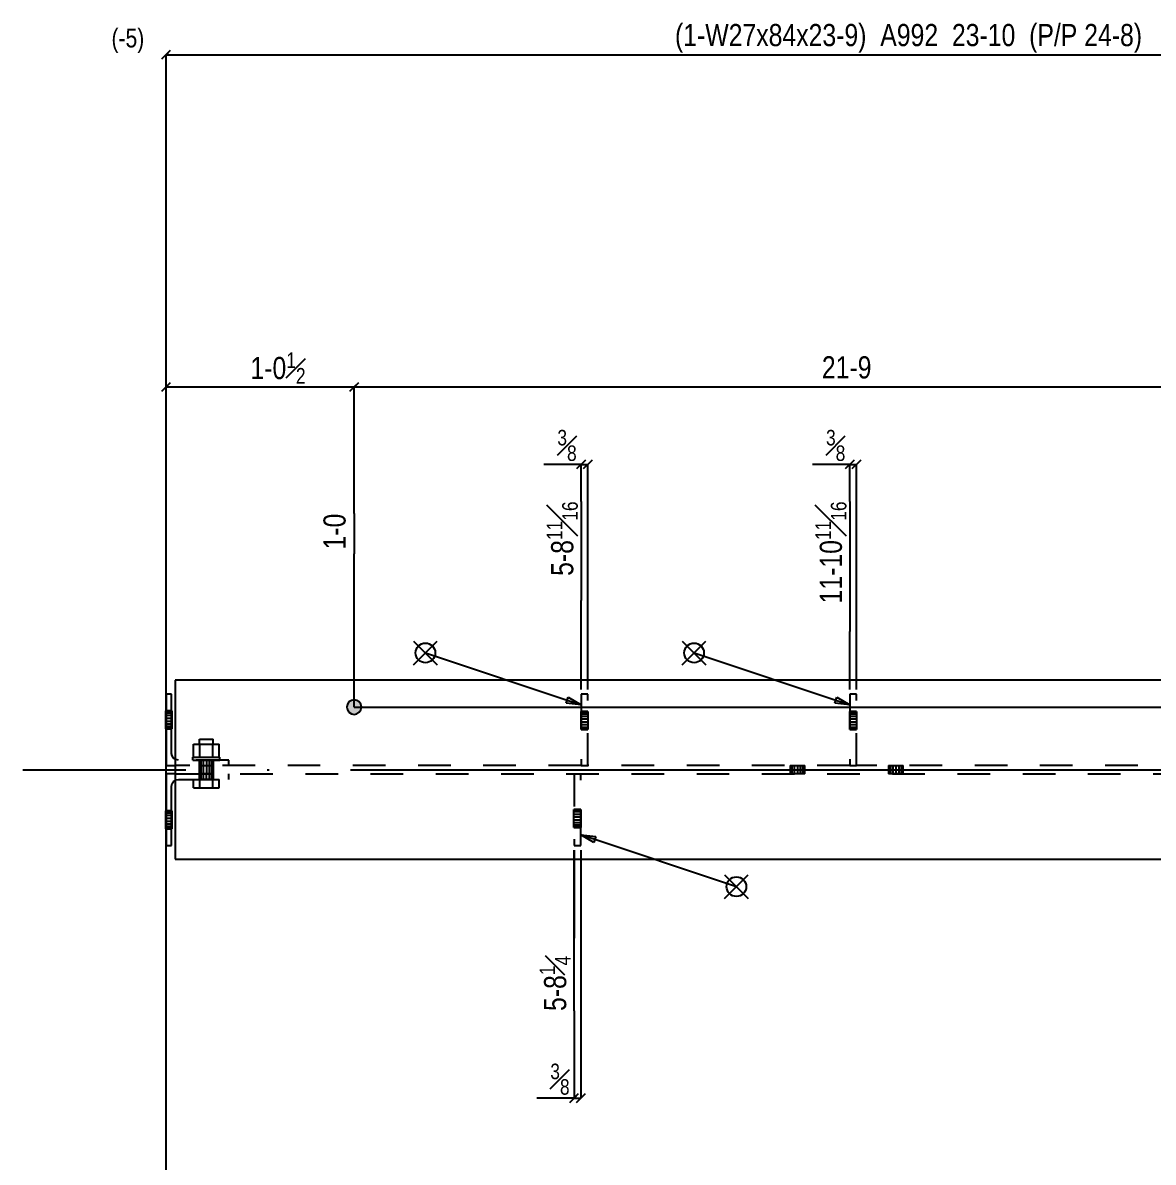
# Model space of a CAD drawing. Extents: x -23 to 149, y -71 to 107.
# Drawn here: x -3 to 60.1, y 27.8 to 91.4 of the extents above; entities that cross this region are included whole.
import ezdxf
from ezdxf.enums import TextEntityAlignment as Align

# ---------------------------------------------------------------- set-up
doc = ezdxf.new("R2010")
doc.units = 0
doc.header["$LTSCALE"] = 91.023009
doc.header["$MEASUREMENT"] = 0
doc.linetypes.add('SDS2_5', pattern=[0.04, 0.02, -0.02])
doc.linetypes.add('SDS2_6', pattern=[0.2, 0.1, -0.05, 0, -0.05])
doc.layers.get('0').update_dxf_attribs({"linetype": 'CONTINUOUS'})
for name, color, linetype in [('OUTLINE', 7, 'CONTINUOUS'), ('SYSTEM_ANNOTATION', 7, 'CONTINUOUS'), ('USER_ADJUSTED', 7, 'CONTINUOUS'), ('USER_ANNOTATION', 7, 'CONTINUOUS')]:
    doc.layers.add(name, color=color, linetype=linetype)
doc.styles.add('ARIAL', font='arial.ttf', dxfattribs={"width": 0.8, "height": 0.2})

msp = doc.modelspace()

# ---------------------------------------------------------------- hatches: boundary and pattern name
msp.add_hatch(color=3).paths.add_polyline_path([(15.5, 53.645), (15.345, 53.614), (15.213, 53.526), (15.125, 53.394), (15.094, 53.239), (15.125, 53.083), (15.213, 52.951), (15.345, 52.863), (15.5, 52.832), (15.655, 52.863), (15.787, 52.951), (15.875, 53.083), (15.906, 53.239), (15.875, 53.394), (15.787, 53.526), (15.655, 53.614), (15.5, 53.645)], flags=16)

# ---------------------------------------------------------------- linework, layer by layer
at = {"layer": 'OUTLINE', "color": 2, "linetype": 'CONTINUOUS'}
for p, q in [((90.5, 54.739), (5.5, 54.739)), ((5.5, 54.739), (5.5, 44.739)), ((5.312, 53.969), (5, 53.969)), ((5, 53.969), (5, 49.969)), ((5.312, 50.656), (5.312, 53.969)), ((5, 53.031), (4.995, 53.031)), ((5.317, 53.031), (5.312, 53.031)), ((28.175, 52.989), (28.17, 52.989)), ((28.555, 52.989), (28.55, 52.989)), ((43.175, 52.989), (43.17, 52.989)), ((43.555, 52.989), (43.55, 52.989)), ((4.995, 52.031), (5, 52.031)), ((5.312, 52.031), (5.317, 52.031)), ((28.17, 51.989), (28.175, 51.989)), ((28.55, 51.989), (28.555, 51.989)), ((43.17, 51.989), (43.175, 51.989)), ((43.55, 51.989), (43.555, 51.989)), ((5.341, 50.513), (5.312, 50.656)), ((5.422, 50.391), (5.341, 50.513)), ((5.5, 50.339), (5.422, 50.391)), ((6.844, 50.286), (6.844, 50.281)), ((7.656, 50.281), (7.656, 50.286)), ((5, 49.969), (5.5, 49.969)), ((6.844, 49.974), (6.844, 49.969)), ((6.844, 49.969), (6.844, 49.964)), ((7.656, 49.969), (7.656, 49.974)), ((7.656, 49.964), (7.656, 49.969)), ((39.844, 49.974), (39.844, 49.969)), ((40.656, 49.969), (40.656, 49.974)), ((45.344, 49.974), (45.344, 49.969)), ((46.156, 49.969), (46.156, 49.974)), ((5, 49.509), (5, 45.509)), ((5.5, 49.509), (5, 49.509)), ((5.341, 48.965), (5.422, 49.086)), ((5.422, 49.086), (5.5, 49.138)), ((6.844, 49.514), (6.844, 49.509)), ((6.844, 49.509), (6.844, 49.504)), ((6.844, 49.196), (6.844, 49.191)), ((7.656, 49.509), (7.656, 49.514)), ((7.656, 49.504), (7.656, 49.509)), ((7.656, 49.191), (7.656, 49.196)), ((39.844, 49.509), (39.844, 49.504)), ((40.656, 49.504), (40.656, 49.509)), ((45.344, 49.509), (45.344, 49.504)), ((46.156, 49.504), (46.156, 49.509)), ((5.312, 48.821), (5.341, 48.965)), ((5.312, 45.509), (5.312, 48.821)), ((5, 47.446), (4.995, 47.446)), ((5.317, 47.446), (5.312, 47.446)), ((27.78, 47.519), (27.775, 47.519)), ((28.16, 47.519), (28.155, 47.519)), ((4.995, 46.446), (5, 46.446)), ((5.312, 46.446), (5.317, 46.446)), ((27.775, 46.519), (27.78, 46.519)), ((28.155, 46.519), (28.16, 46.519)), ((5, 45.509), (5.312, 45.509)), ((5.5, 44.739), (90.5, 44.739))]:
    msp.add_line(p, q, dxfattribs=at)
at = {"layer": 'OUTLINE', "color": 1, "linetype": 'SDS2_5'}
for p, q in [((28.55, 53.969), (28.175, 53.969)), ((28.175, 53.969), (28.175, 49.969)), ((28.55, 49.969), (28.55, 53.969)), ((43.55, 53.969), (43.175, 53.969)), ((43.175, 53.969), (43.175, 49.969)), ((43.55, 49.969), (43.55, 53.969)), ((4.995, 53), (4.995, 53.031)), ((4.995, 52.912), (4.995, 53)), ((4.995, 53), (5, 53)), ((4.995, 52.78), (4.995, 52.912)), ((4.995, 52.912), (5, 52.912)), ((5.312, 53.031), (5, 53.031)), ((5, 53), (5.312, 53)), ((5, 52.912), (5.312, 52.912)), ((5.312, 53), (5.317, 53)), ((5.312, 52.912), (5.317, 52.912)), ((5.317, 53.031), (5.317, 53)), ((5.317, 53), (5.317, 52.912)), ((5.317, 52.912), (5.317, 52.78)), ((28.17, 52.958), (28.17, 52.989)), ((28.17, 52.958), (28.175, 52.958)), ((28.17, 52.87), (28.17, 52.958)), ((28.17, 52.87), (28.175, 52.87)), ((28.17, 52.738), (28.17, 52.87)), ((28.55, 52.989), (28.175, 52.989)), ((28.175, 52.958), (28.55, 52.958)), ((28.175, 52.87), (28.55, 52.87)), ((28.55, 52.958), (28.555, 52.958)), ((28.55, 52.87), (28.555, 52.87)), ((28.555, 52.989), (28.555, 52.958)), ((28.555, 52.958), (28.555, 52.87)), ((28.555, 52.87), (28.555, 52.738)), ((43.17, 52.958), (43.17, 52.989)), ((43.17, 52.958), (43.175, 52.958)), ((43.17, 52.87), (43.17, 52.958)), ((43.17, 52.87), (43.175, 52.87)), ((43.17, 52.738), (43.17, 52.87)), ((43.55, 52.989), (43.175, 52.989)), ((43.175, 52.958), (43.55, 52.958)), ((43.175, 52.87), (43.55, 52.87)), ((43.55, 52.958), (43.555, 52.958)), ((43.55, 52.87), (43.555, 52.87)), ((43.555, 52.989), (43.555, 52.958)), ((43.555, 52.958), (43.555, 52.87)), ((43.555, 52.87), (43.555, 52.738)), ((4.995, 52.625), (4.995, 52.78)), ((4.995, 52.78), (5, 52.78)), ((4.995, 52.437), (4.995, 52.625)), ((4.995, 52.625), (5, 52.625)), ((4.995, 52.282), (4.995, 52.437)), ((5, 52.437), (4.995, 52.437)), ((4.995, 52.15), (4.995, 52.282)), ((5, 52.282), (4.995, 52.282)), ((5, 52.78), (5.312, 52.78)), ((5, 52.625), (5.312, 52.625)), ((5.312, 52.437), (5, 52.437)), ((5.312, 52.282), (5, 52.282)), ((5.312, 52.78), (5.317, 52.78)), ((5.312, 52.625), (5.317, 52.625)), ((5.317, 52.437), (5.312, 52.437)), ((5.317, 52.282), (5.312, 52.282)), ((5.317, 52.78), (5.317, 52.625)), ((5.317, 52.625), (5.317, 52.437)), ((5.317, 52.437), (5.317, 52.282)), ((5.317, 52.282), (5.317, 52.15)), ((28.17, 52.738), (28.175, 52.738)), ((28.17, 52.582), (28.17, 52.738)), ((28.17, 52.582), (28.175, 52.582)), ((28.17, 52.395), (28.17, 52.582)), ((28.17, 52.239), (28.17, 52.395)), ((28.175, 52.395), (28.17, 52.395)), ((28.175, 52.239), (28.17, 52.239)), ((28.17, 52.108), (28.17, 52.239)), ((28.175, 52.738), (28.55, 52.738)), ((28.175, 52.582), (28.55, 52.582)), ((28.55, 52.395), (28.175, 52.395)), ((28.55, 52.239), (28.175, 52.239)), ((28.55, 52.738), (28.555, 52.738)), ((28.55, 52.582), (28.555, 52.582)), ((28.555, 52.395), (28.55, 52.395)), ((28.555, 52.239), (28.55, 52.239)), ((28.555, 52.738), (28.555, 52.582)), ((28.555, 52.582), (28.555, 52.395)), ((28.555, 52.395), (28.555, 52.239)), ((28.555, 52.239), (28.555, 52.108)), ((43.17, 52.738), (43.175, 52.738)), ((43.17, 52.582), (43.17, 52.738)), ((43.17, 52.582), (43.175, 52.582)), ((43.17, 52.395), (43.17, 52.582)), ((43.17, 52.239), (43.17, 52.395)), ((43.175, 52.395), (43.17, 52.395)), ((43.175, 52.239), (43.17, 52.239)), ((43.17, 52.108), (43.17, 52.239)), ((43.175, 52.738), (43.55, 52.738)), ((43.175, 52.582), (43.55, 52.582)), ((43.55, 52.395), (43.175, 52.395)), ((43.55, 52.239), (43.175, 52.239)), ((43.55, 52.738), (43.555, 52.738)), ((43.55, 52.582), (43.555, 52.582)), ((43.555, 52.395), (43.55, 52.395)), ((43.555, 52.239), (43.55, 52.239)), ((43.555, 52.738), (43.555, 52.582)), ((43.555, 52.582), (43.555, 52.395)), ((43.555, 52.395), (43.555, 52.239)), ((43.555, 52.239), (43.555, 52.108)), ((4.995, 52.062), (4.995, 52.15)), ((5, 52.15), (4.995, 52.15)), ((4.995, 52.031), (4.995, 52.062)), ((5, 52.062), (4.995, 52.062)), ((5.312, 52.15), (5, 52.15)), ((5.312, 52.062), (5, 52.062)), ((5, 52.031), (5.312, 52.031)), ((5.317, 52.15), (5.312, 52.15)), ((5.317, 52.062), (5.312, 52.062)), ((5.317, 52.15), (5.317, 52.062)), ((5.317, 52.062), (5.317, 52.031)), ((28.175, 52.108), (28.17, 52.108)), ((28.17, 52.019), (28.17, 52.108)), ((28.175, 52.019), (28.17, 52.019)), ((28.17, 51.989), (28.17, 52.019)), ((28.55, 52.108), (28.175, 52.108)), ((28.55, 52.019), (28.175, 52.019)), ((28.175, 51.989), (28.55, 51.989)), ((28.555, 52.108), (28.55, 52.108)), ((28.555, 52.019), (28.55, 52.019)), ((28.555, 52.108), (28.555, 52.019)), ((28.555, 52.019), (28.555, 51.989)), ((43.175, 52.108), (43.17, 52.108)), ((43.17, 52.019), (43.17, 52.108)), ((43.175, 52.019), (43.17, 52.019)), ((43.17, 51.989), (43.17, 52.019)), ((43.55, 52.108), (43.175, 52.108)), ((43.55, 52.019), (43.175, 52.019)), ((43.175, 51.989), (43.55, 51.989)), ((43.555, 52.108), (43.55, 52.108)), ((43.555, 52.019), (43.55, 52.019)), ((43.555, 52.108), (43.555, 52.019)), ((43.555, 52.019), (43.555, 51.989)), ((6.531, 50.438), (6.531, 51.173)), ((6.531, 51.173), (6.891, 51.173)), ((6.875, 51.173), (6.875, 51.446)), ((6.875, 51.446), (6.922, 51.446)), ((6.875, 51.173), (6.922, 51.173)), ((6.875, 51.173), (6.922, 51.173)), ((6.891, 50.438), (6.891, 51.173)), ((6.891, 50.438), (6.891, 51.173)), ((6.891, 50.438), (6.891, 51.173)), ((6.891, 51.173), (7.609, 51.173)), ((6.922, 51.446), (7.062, 51.446)), ((6.922, 51.173), (7.062, 51.173)), ((6.922, 51.173), (7.062, 51.173)), ((7.062, 51.446), (7.25, 51.446)), ((7.062, 51.173), (7.25, 51.173)), ((7.062, 51.173), (7.25, 51.173)), ((7.25, 51.446), (7.438, 51.446)), ((7.25, 51.173), (7.438, 51.173)), ((7.25, 51.173), (7.438, 51.173)), ((7.438, 51.446), (7.578, 51.446)), ((7.438, 51.173), (7.578, 51.173)), ((7.438, 51.173), (7.578, 51.173)), ((7.578, 51.446), (7.625, 51.446)), ((7.578, 51.173), (7.625, 51.173)), ((7.578, 51.173), (7.625, 51.173)), ((7.609, 50.438), (7.609, 51.173)), ((7.609, 50.438), (7.609, 51.173)), ((7.609, 50.438), (7.609, 51.173)), ((7.609, 51.173), (7.969, 51.173)), ((7.625, 51.173), (7.625, 51.446)), ((7.969, 50.438), (7.969, 51.173)), ((5.544, 50.31), (5.5, 50.339)), ((5.688, 50.281), (5.544, 50.31)), ((8.5, 50.281), (5.688, 50.281)), ((6.5, 50.282), (6.5, 50.438)), ((6.5, 50.438), (6.555, 50.438)), ((6.5, 50.282), (6.555, 50.282)), ((6.531, 50.438), (6.891, 50.438)), ((6.531, 50.438), (6.891, 50.438)), ((6.555, 50.438), (6.719, 50.438)), ((6.555, 50.282), (6.719, 50.282)), ((6.719, 50.438), (6.961, 50.438)), ((6.719, 50.282), (6.961, 50.282)), ((6.844, 50.286), (6.875, 50.286)), ((6.844, 50.281), (6.844, 49.969)), ((6.875, 50.281), (6.875, 50.286)), ((6.875, 50.286), (6.963, 50.286)), ((6.875, 49.196), (6.875, 50.282)), ((6.875, 49.196), (6.875, 50.282)), ((6.875, 50.282), (6.922, 50.282)), ((6.875, 50.282), (6.922, 50.282)), ((6.875, 49.969), (6.875, 50.281)), ((6.891, 50.438), (7.609, 50.438)), ((6.891, 50.438), (7.609, 50.438)), ((6.922, 50.282), (7.062, 50.282)), ((6.922, 50.282), (7.062, 50.282)), ((6.961, 50.438), (7.25, 50.438)), ((6.961, 50.282), (7.25, 50.282)), ((6.963, 50.281), (6.963, 50.286)), ((6.963, 50.286), (7.095, 50.286)), ((6.963, 49.969), (6.963, 50.281)), ((7.062, 50.282), (7.25, 50.282)), ((7.062, 50.282), (7.25, 50.282)), ((7.095, 50.281), (7.095, 50.286)), ((7.095, 50.286), (7.25, 50.286)), ((7.095, 49.969), (7.095, 50.281)), ((7.25, 50.438), (7.539, 50.438)), ((7.25, 50.286), (7.25, 50.281)), ((7.25, 50.286), (7.405, 50.286)), ((7.25, 50.282), (7.438, 50.282)), ((7.25, 50.282), (7.438, 50.282)), ((7.25, 50.282), (7.539, 50.282)), ((7.25, 50.281), (7.25, 49.969)), ((7.405, 50.286), (7.537, 50.286)), ((7.405, 50.286), (7.405, 50.281)), ((7.405, 50.281), (7.405, 49.969)), ((7.438, 50.282), (7.578, 50.282)), ((7.438, 50.282), (7.578, 50.282)), ((7.537, 50.286), (7.625, 50.286)), ((7.537, 50.286), (7.537, 50.281)), ((7.537, 50.281), (7.537, 49.969)), ((7.539, 50.438), (7.781, 50.438)), ((7.539, 50.282), (7.781, 50.282)), ((7.578, 50.282), (7.625, 50.282)), ((7.578, 50.282), (7.625, 50.282)), ((7.609, 50.438), (7.969, 50.438)), ((7.609, 50.438), (7.969, 50.438)), ((7.625, 50.286), (7.656, 50.286)), ((7.625, 50.286), (7.625, 50.281)), ((7.625, 49.196), (7.625, 50.282)), ((7.625, 49.196), (7.625, 50.282)), ((7.625, 50.281), (7.625, 49.969)), ((7.656, 49.969), (7.656, 50.281)), ((7.781, 50.438), (7.945, 50.438)), ((7.781, 50.282), (7.945, 50.282)), ((7.945, 50.438), (8, 50.438)), ((7.945, 50.282), (8, 50.282)), ((8, 50.282), (8, 50.438)), ((8.5, 49.969), (8.5, 50.281)), ((28.175, 49.969), (5.5, 49.969)), ((6.844, 49.974), (6.875, 49.974)), ((6.844, 49.969), (6.844, 49.509)), ((6.875, 49.964), (6.844, 49.964)), ((6.875, 49.969), (6.875, 49.974)), ((6.875, 49.974), (6.963, 49.974)), ((6.875, 49.509), (6.875, 49.969)), ((6.875, 49.964), (6.875, 49.969)), ((6.963, 49.964), (6.875, 49.964)), ((6.963, 49.969), (6.963, 49.974)), ((6.963, 49.974), (7.095, 49.974)), ((6.963, 49.509), (6.963, 49.969)), ((6.963, 49.964), (6.963, 49.969)), ((7.095, 49.964), (6.963, 49.964)), ((7.095, 49.969), (7.095, 49.974)), ((7.095, 49.974), (7.25, 49.974)), ((7.095, 49.509), (7.095, 49.969)), ((7.095, 49.964), (7.095, 49.969)), ((7.25, 49.964), (7.095, 49.964)), ((7.25, 49.974), (7.25, 49.969)), ((7.25, 49.974), (7.405, 49.974)), ((7.25, 49.969), (7.25, 49.509)), ((7.25, 49.969), (7.25, 49.964)), ((7.405, 49.964), (7.25, 49.964)), ((7.405, 49.974), (7.537, 49.974)), ((7.405, 49.974), (7.405, 49.969)), ((7.405, 49.969), (7.405, 49.509)), ((7.405, 49.969), (7.405, 49.964)), ((7.537, 49.964), (7.405, 49.964)), ((7.537, 49.974), (7.625, 49.974)), ((7.537, 49.974), (7.537, 49.969)), ((7.537, 49.969), (7.537, 49.509)), ((7.537, 49.969), (7.537, 49.964)), ((7.625, 49.964), (7.537, 49.964)), ((7.625, 49.974), (7.656, 49.974)), ((7.625, 49.974), (7.625, 49.969)), ((7.625, 49.969), (7.625, 49.509)), ((7.625, 49.969), (7.625, 49.964)), ((7.656, 49.964), (7.625, 49.964)), ((7.656, 49.509), (7.656, 49.969)), ((28.175, 49.969), (28.55, 49.969)), ((43.175, 49.969), (28.55, 49.969)), ((39.844, 49.974), (39.875, 49.974)), ((39.844, 49.969), (39.844, 49.509)), ((39.875, 49.969), (39.875, 49.974)), ((39.875, 49.974), (39.963, 49.974)), ((39.875, 49.509), (39.875, 49.969)), ((39.963, 49.969), (39.963, 49.974)), ((39.963, 49.974), (40.095, 49.974)), ((39.963, 49.509), (39.963, 49.969)), ((40.095, 49.969), (40.095, 49.974)), ((40.095, 49.974), (40.25, 49.974)), ((40.095, 49.509), (40.095, 49.969)), ((40.25, 49.974), (40.25, 49.969)), ((40.25, 49.974), (40.405, 49.974)), ((40.25, 49.969), (40.25, 49.509)), ((40.405, 49.974), (40.537, 49.974)), ((40.405, 49.974), (40.405, 49.969)), ((40.405, 49.969), (40.405, 49.509)), ((40.537, 49.974), (40.625, 49.974)), ((40.537, 49.974), (40.537, 49.969)), ((40.537, 49.969), (40.537, 49.509)), ((40.625, 49.974), (40.656, 49.974)), ((40.625, 49.974), (40.625, 49.969)), ((40.625, 49.969), (40.625, 49.509)), ((40.656, 49.509), (40.656, 49.969)), ((43.175, 49.969), (43.55, 49.969)), ((70.175, 49.969), (43.55, 49.969)), ((45.344, 49.974), (45.375, 49.974)), ((45.344, 49.969), (45.344, 49.509)), ((45.375, 49.969), (45.375, 49.974)), ((45.375, 49.974), (45.463, 49.974)), ((45.375, 49.509), (45.375, 49.969)), ((45.463, 49.969), (45.463, 49.974)), ((45.463, 49.974), (45.595, 49.974)), ((45.463, 49.509), (45.463, 49.969)), ((45.595, 49.969), (45.595, 49.974)), ((45.595, 49.974), (45.75, 49.974)), ((45.595, 49.509), (45.595, 49.969)), ((45.75, 49.974), (45.75, 49.969)), ((45.75, 49.974), (45.905, 49.974)), ((45.75, 49.969), (45.75, 49.509)), ((45.905, 49.974), (46.037, 49.974)), ((45.905, 49.974), (45.905, 49.969)), ((45.905, 49.969), (45.905, 49.509)), ((46.037, 49.974), (46.125, 49.974)), ((46.037, 49.974), (46.037, 49.969)), ((46.037, 49.969), (46.037, 49.509)), ((46.125, 49.974), (46.156, 49.974)), ((46.125, 49.974), (46.125, 49.969)), ((46.125, 49.969), (46.125, 49.509)), ((46.156, 49.509), (46.156, 49.969)), ((5.5, 49.509), (69.043, 49.509)), ((5.5, 49.138), (5.544, 49.168)), ((5.544, 49.168), (5.688, 49.196)), ((5.688, 49.196), (8.5, 49.196)), ((6.531, 48.727), (6.531, 49.196)), ((6.531, 49.196), (6.891, 49.196)), ((6.844, 49.514), (6.875, 49.514)), ((6.844, 49.509), (6.844, 49.196)), ((6.875, 49.504), (6.844, 49.504)), ((6.875, 49.191), (6.844, 49.191)), ((6.875, 49.509), (6.875, 49.514)), ((6.875, 49.514), (6.963, 49.514)), ((6.875, 49.504), (6.875, 49.509)), ((6.875, 49.196), (6.875, 49.509)), ((6.963, 49.504), (6.875, 49.504)), ((6.875, 49.191), (6.875, 49.196)), ((6.875, 49.196), (6.922, 49.196)), ((6.875, 49.196), (6.922, 49.196)), ((6.963, 49.191), (6.875, 49.191)), ((6.891, 48.727), (6.891, 49.196)), ((6.891, 48.727), (6.891, 49.196)), ((6.891, 48.727), (6.891, 49.196)), ((6.891, 49.196), (7.609, 49.196)), ((6.922, 49.196), (7.062, 49.196)), ((6.922, 49.196), (7.062, 49.196)), ((6.963, 49.509), (6.963, 49.514)), ((6.963, 49.514), (7.095, 49.514)), ((6.963, 49.504), (6.963, 49.509)), ((6.963, 49.196), (6.963, 49.509)), ((7.095, 49.504), (6.963, 49.504)), ((6.963, 49.191), (6.963, 49.196)), ((7.095, 49.191), (6.963, 49.191)), ((7.062, 49.196), (7.25, 49.196)), ((7.062, 49.196), (7.25, 49.196)), ((7.095, 49.509), (7.095, 49.514)), ((7.095, 49.514), (7.25, 49.514)), ((7.095, 49.504), (7.095, 49.509)), ((7.095, 49.196), (7.095, 49.509)), ((7.25, 49.504), (7.095, 49.504)), ((7.095, 49.191), (7.095, 49.196)), ((7.25, 49.191), (7.095, 49.191)), ((7.25, 49.509), (7.25, 49.514)), ((7.25, 49.514), (7.405, 49.514)), ((7.25, 49.509), (7.25, 49.504)), ((7.25, 49.196), (7.25, 49.509)), ((7.405, 49.504), (7.25, 49.504)), ((7.25, 49.191), (7.25, 49.196)), ((7.25, 49.196), (7.438, 49.196)), ((7.25, 49.196), (7.438, 49.196)), ((7.405, 49.191), (7.25, 49.191)), ((7.405, 49.514), (7.405, 49.509)), ((7.405, 49.514), (7.537, 49.514)), ((7.405, 49.509), (7.405, 49.504)), ((7.405, 49.509), (7.405, 49.196)), ((7.537, 49.504), (7.405, 49.504)), ((7.405, 49.196), (7.405, 49.191)), ((7.537, 49.191), (7.405, 49.191)), ((7.438, 49.196), (7.578, 49.196)), ((7.438, 49.196), (7.578, 49.196)), ((7.537, 49.514), (7.537, 49.509)), ((7.537, 49.514), (7.625, 49.514)), ((7.537, 49.509), (7.537, 49.504)), ((7.537, 49.509), (7.537, 49.196)), ((7.625, 49.504), (7.537, 49.504)), ((7.537, 49.196), (7.537, 49.191)), ((7.625, 49.191), (7.537, 49.191)), ((7.578, 49.196), (7.625, 49.196)), ((7.578, 49.196), (7.625, 49.196)), ((7.609, 48.727), (7.609, 49.196)), ((7.609, 48.727), (7.609, 49.196)), ((7.609, 48.727), (7.609, 49.196)), ((7.609, 49.196), (7.969, 49.196)), ((7.625, 49.514), (7.625, 49.509)), ((7.625, 49.514), (7.656, 49.514)), ((7.625, 49.509), (7.625, 49.504)), ((7.625, 49.509), (7.625, 49.196)), ((7.656, 49.504), (7.625, 49.504)), ((7.625, 49.196), (7.625, 49.191)), ((7.656, 49.191), (7.625, 49.191)), ((7.656, 49.196), (7.656, 49.509)), ((7.969, 48.727), (7.969, 49.196)), ((8.5, 49.196), (8.5, 49.509)), ((27.78, 49.509), (27.78, 45.509)), ((28.155, 45.509), (28.155, 49.509)), ((39.875, 49.504), (39.844, 49.504)), ((39.875, 49.504), (39.875, 49.509)), ((39.963, 49.504), (39.875, 49.504)), ((39.963, 49.504), (39.963, 49.509)), ((40.095, 49.504), (39.963, 49.504)), ((40.095, 49.504), (40.095, 49.509)), ((40.25, 49.504), (40.095, 49.504)), ((40.25, 49.509), (40.25, 49.504)), ((40.405, 49.504), (40.25, 49.504)), ((40.405, 49.509), (40.405, 49.504)), ((40.537, 49.504), (40.405, 49.504)), ((40.537, 49.509), (40.537, 49.504)), ((40.625, 49.504), (40.537, 49.504)), ((40.625, 49.509), (40.625, 49.504)), ((40.656, 49.504), (40.625, 49.504)), ((45.375, 49.504), (45.344, 49.504)), ((45.375, 49.504), (45.375, 49.509)), ((45.463, 49.504), (45.375, 49.504)), ((45.463, 49.504), (45.463, 49.509)), ((45.595, 49.504), (45.463, 49.504)), ((45.595, 49.504), (45.595, 49.509)), ((45.75, 49.504), (45.595, 49.504)), ((45.75, 49.509), (45.75, 49.504)), ((45.905, 49.504), (45.75, 49.504)), ((45.905, 49.509), (45.905, 49.504)), ((46.037, 49.504), (45.905, 49.504)), ((46.037, 49.509), (46.037, 49.504)), ((46.125, 49.504), (46.037, 49.504)), ((46.125, 49.509), (46.125, 49.504)), ((46.156, 49.504), (46.125, 49.504)), ((6.531, 48.727), (6.891, 48.727)), ((6.891, 48.727), (7.609, 48.727)), ((7.609, 48.727), (7.969, 48.727)), ((4.995, 47.415), (4.995, 47.446)), ((4.995, 47.327), (4.995, 47.415)), ((4.995, 47.415), (5, 47.415)), ((4.995, 47.195), (4.995, 47.327)), ((4.995, 47.327), (5, 47.327)), ((4.995, 47.04), (4.995, 47.195)), ((4.995, 47.195), (5, 47.195)), ((5.312, 47.446), (5, 47.446)), ((5, 47.415), (5.312, 47.415)), ((5, 47.327), (5.312, 47.327)), ((5, 47.195), (5.312, 47.195)), ((5.312, 47.415), (5.317, 47.415)), ((5.312, 47.327), (5.317, 47.327)), ((5.312, 47.195), (5.317, 47.195)), ((5.317, 47.446), (5.317, 47.415)), ((5.317, 47.415), (5.317, 47.327)), ((5.317, 47.327), (5.317, 47.195)), ((5.317, 47.195), (5.317, 47.04)), ((27.775, 47.488), (27.775, 47.519)), ((27.775, 47.4), (27.775, 47.488)), ((27.775, 47.488), (27.78, 47.488)), ((27.775, 47.268), (27.775, 47.4)), ((27.775, 47.4), (27.78, 47.4)), ((27.775, 47.112), (27.775, 47.268)), ((27.775, 47.268), (27.78, 47.268)), ((27.775, 46.925), (27.775, 47.112)), ((27.775, 47.112), (27.78, 47.112)), ((28.155, 47.519), (27.78, 47.519)), ((27.78, 47.488), (28.155, 47.488)), ((27.78, 47.4), (28.155, 47.4)), ((27.78, 47.268), (28.155, 47.268)), ((27.78, 47.112), (28.155, 47.112)), ((28.155, 47.488), (28.16, 47.488)), ((28.155, 47.4), (28.16, 47.4)), ((28.155, 47.268), (28.16, 47.268)), ((28.155, 47.112), (28.16, 47.112)), ((28.16, 47.519), (28.16, 47.488)), ((28.16, 47.488), (28.16, 47.4)), ((28.16, 47.4), (28.16, 47.268)), ((28.16, 47.268), (28.16, 47.112)), ((28.16, 47.112), (28.16, 46.925)), ((4.995, 46.852), (4.995, 47.04)), ((4.995, 47.04), (5, 47.04)), ((4.995, 46.697), (4.995, 46.852)), ((5, 46.852), (4.995, 46.852)), ((4.995, 46.565), (4.995, 46.697)), ((5, 46.697), (4.995, 46.697)), ((4.995, 46.477), (4.995, 46.565)), ((5, 46.565), (4.995, 46.565)), ((4.995, 46.446), (4.995, 46.477)), ((5, 46.477), (4.995, 46.477)), ((5, 47.04), (5.312, 47.04)), ((5.312, 46.852), (5, 46.852)), ((5.312, 46.697), (5, 46.697)), ((5.312, 46.565), (5, 46.565)), ((5.312, 46.477), (5, 46.477)), ((5, 46.446), (5.312, 46.446)), ((5.312, 47.04), (5.317, 47.04)), ((5.317, 46.852), (5.312, 46.852)), ((5.317, 46.697), (5.312, 46.697)), ((5.317, 46.565), (5.312, 46.565)), ((5.317, 46.477), (5.312, 46.477)), ((5.317, 47.04), (5.317, 46.852)), ((5.317, 46.852), (5.317, 46.697)), ((5.317, 46.697), (5.317, 46.565)), ((5.317, 46.565), (5.317, 46.477)), ((5.317, 46.477), (5.317, 46.446)), ((27.775, 46.769), (27.775, 46.925)), ((27.78, 46.925), (27.775, 46.925)), ((27.775, 46.638), (27.775, 46.769)), ((27.78, 46.769), (27.775, 46.769)), ((27.775, 46.549), (27.775, 46.638)), ((27.78, 46.638), (27.775, 46.638)), ((27.775, 46.519), (27.775, 46.549)), ((27.78, 46.549), (27.775, 46.549)), ((28.155, 46.925), (27.78, 46.925)), ((28.155, 46.769), (27.78, 46.769)), ((28.155, 46.638), (27.78, 46.638)), ((28.155, 46.549), (27.78, 46.549)), ((27.78, 46.519), (28.155, 46.519)), ((28.16, 46.925), (28.155, 46.925)), ((28.16, 46.769), (28.155, 46.769)), ((28.16, 46.638), (28.155, 46.638)), ((28.16, 46.549), (28.155, 46.549)), ((28.16, 46.925), (28.16, 46.769)), ((28.16, 46.769), (28.16, 46.638)), ((28.16, 46.638), (28.16, 46.549)), ((28.16, 46.549), (28.16, 46.519)), ((27.78, 45.509), (28.155, 45.509))]:
    msp.add_line(p, q, dxfattribs=at)
at = {"layer": 'OUTLINE', "color": 1, "linetype": 'CONTINUOUS'}
for p, q in [((6.531, 50.438), (6.531, 51.173)), ((6.531, 51.173), (6.891, 51.173)), ((6.875, 51.173), (6.875, 51.446)), ((6.875, 51.446), (6.922, 51.446)), ((6.891, 50.438), (6.891, 51.173)), ((6.891, 51.173), (7.609, 51.173)), ((6.922, 51.446), (7.062, 51.446)), ((7.062, 51.446), (7.25, 51.446)), ((7.25, 51.446), (7.438, 51.446)), ((7.438, 51.446), (7.578, 51.446)), ((7.578, 51.446), (7.625, 51.446)), ((7.609, 50.438), (7.609, 51.173)), ((7.609, 51.173), (7.969, 51.173)), ((7.625, 51.173), (7.625, 51.446)), ((7.969, 50.438), (7.969, 51.173)), ((6.5, 50.282), (6.5, 50.438)), ((6.5, 50.438), (6.555, 50.438)), ((6.5, 50.282), (6.555, 50.282)), ((6.555, 50.438), (6.719, 50.438)), ((6.555, 50.282), (6.719, 50.282)), ((6.719, 50.438), (6.961, 50.438)), ((6.719, 50.282), (6.961, 50.282)), ((6.875, 50.282), (6.875, 50.282)), ((6.961, 50.438), (7.25, 50.438)), ((6.961, 50.282), (7.25, 50.282)), ((7.25, 50.438), (7.539, 50.438)), ((7.25, 50.282), (7.539, 50.282)), ((7.539, 50.438), (7.781, 50.438)), ((7.539, 50.282), (7.781, 50.282)), ((7.625, 50.282), (7.625, 50.282)), ((7.781, 50.438), (7.945, 50.438)), ((7.781, 50.282), (7.945, 50.282)), ((7.945, 50.438), (8, 50.438)), ((7.945, 50.282), (8, 50.282)), ((8, 50.282), (8, 50.438)), ((6.531, 48.727), (6.531, 49.196)), ((6.531, 49.196), (6.891, 49.196)), ((6.875, 49.196), (6.875, 49.196)), ((6.891, 48.727), (6.891, 49.196)), ((6.891, 49.196), (7.609, 49.196)), ((7.609, 48.727), (7.609, 49.196)), ((7.609, 49.196), (7.969, 49.196)), ((7.625, 49.196), (7.625, 49.196)), ((7.969, 48.727), (7.969, 49.196)), ((6.531, 48.727), (6.891, 48.727)), ((6.891, 48.727), (7.609, 48.727)), ((7.609, 48.727), (7.969, 48.727))]:
    msp.add_line(p, q, dxfattribs=at)
msp.add_lwpolyline([(15.5, 53.645), (15.345, 53.614), (15.213, 53.526), (15.125, 53.394), (15.094, 53.239), (15.125, 53.083), (15.213, 52.951), (15.345, 52.863), (15.5, 52.832), (15.655, 52.863), (15.787, 52.951), (15.875, 53.083), (15.906, 53.239), (15.875, 53.394), (15.787, 53.526), (15.655, 53.614), (15.5, 53.645)], close=True, dxfattribs=at)
at = {"layer": 'SYSTEM_ANNOTATION', "color": 1, "linetype": 'CONTINUOUS'}
for p, q in [((18.823, 55.606), (20.143, 56.926)), ((18.823, 56.926), (20.143, 55.606)), ((33.823, 55.606), (35.143, 56.926)), ((33.823, 56.926), (35.143, 55.606)), ((19.483, 56.266), (28.175, 53.369)), ((34.483, 56.266), (43.175, 53.369)), ((27.335, 53.462), (27.447, 53.798)), ((28.175, 53.369), (27.335, 53.462)), ((27.447, 53.798), (28.175, 53.369)), ((42.335, 53.462), (42.447, 53.798)), ((43.175, 53.369), (42.335, 53.462)), ((42.447, 53.798), (43.175, 53.369)), ((15.5, 53.239), (94.838, 53.239)), ((28.175, 53.369), (28.175, 53.369)), ((43.175, 53.369), (43.175, 53.369)), ((15.5, 49.739), (94.838, 49.739)), ((36.847, 43.211), (28.155, 46.109)), ((28.155, 46.109), (28.155, 46.109)), ((28.155, 46.109), (28.995, 46.015)), ((28.883, 45.679), (28.155, 46.109)), ((28.995, 46.015), (28.883, 45.679)), ((36.187, 42.551), (37.507, 43.871)), ((36.187, 43.871), (37.507, 42.551))]:
    msp.add_line(p, q, dxfattribs=at)
at = {"layer": 'SYSTEM_ANNOTATION', "color": 1, "linetype": 'SDS2_6'}
msp.add_line((-3, 49.739), (99, 49.739), dxfattribs=at)
at = {"layer": 'SYSTEM_ANNOTATION', "color": 1, "linetype": 'CONTINUOUS'}
for centre in [(19.483, 56.266), (34.483, 56.266), (36.847, 43.211)]:
    msp.add_circle(centre, 0.55, dxfattribs=at)
at = {"layer": 'USER_ADJUSTED', "color": 1, "linetype": 'CONTINUOUS'}
for p, q in [((4.764, 89.43), (5.236, 89.903)), ((5.236, 89.903), (5, 89.667)), ((5, 89.667), (4.764, 89.43)), ((5, 0), (5, 89.667)), ((5, 89.667), (91, 89.667)), ((4.764, 70.877), (5.236, 71.349)), ((5.236, 71.349), (5, 71.113)), ((15.264, 70.877), (15.736, 71.349)), ((15.264, 70.877), (15.736, 71.349)), ((15.736, 71.349), (15.5, 71.113)), ((15.736, 71.349), (15.5, 71.113)), ((5, 71.113), (4.764, 70.877)), ((5, 50.219), (5, 71.113)), ((5, 71.113), (15.5, 71.113)), ((15.5, 71.113), (15.264, 70.877)), ((15.5, 71.113), (15.264, 70.877)), ((15.5, 64.039), (15.5, 71.113)), ((15.5, 64.039), (15.5, 71.113)), ((15.5, 71.113), (80.5, 71.113)), ((15.5, 64.039), (15.5, 64.039)), ((15.5, 64.039), (15.5, 61.801)), ((15.5, 53.239), (15.5, 61.801)), ((15.5, 53.239), (15.5, 61.801)), ((15.5, 53.239), (15.5, 61.801))]:
    msp.add_line(p, q, dxfattribs=at)
at = {"layer": 'USER_ANNOTATION', "color": 1, "linetype": 'CONTINUOUS'}
for p, q in [((27.939, 66.557), (28.411, 67.029)), ((28.411, 67.029), (28.175, 66.793)), ((28.314, 66.557), (28.786, 67.029)), ((28.786, 67.029), (28.55, 66.793)), ((42.939, 66.557), (43.411, 67.029)), ((43.411, 67.029), (43.175, 66.793)), ((43.314, 66.557), (43.786, 67.029)), ((43.786, 67.029), (43.55, 66.793)), ((28.175, 66.793), (26.096, 66.793)), ((28.175, 66.793), (27.939, 66.557)), ((28.175, 64.721), (28.175, 66.793)), ((28.175, 66.793), (28.55, 66.793)), ((28.55, 66.793), (28.314, 66.557)), ((28.55, 66.793), (28.55, 66.793)), ((28.55, 54.219), (28.55, 66.793)), ((43.175, 66.793), (41.096, 66.793)), ((43.175, 66.793), (42.939, 66.557)), ((43.175, 64.721), (43.175, 66.793)), ((43.175, 66.793), (43.55, 66.793)), ((43.55, 66.793), (43.314, 66.557)), ((43.55, 66.793), (43.55, 66.793)), ((43.55, 54.219), (43.55, 66.793)), ((28.175, 64.721), (28.175, 64.721)), ((28.175, 64.721), (28.175, 59.19)), ((43.175, 64.721), (43.175, 64.721)), ((43.175, 64.721), (43.175, 57.468)), ((28.175, 54.219), (28.175, 59.19)), ((28.175, 54.219), (28.175, 59.19)), ((43.175, 54.219), (43.175, 57.468)), ((43.175, 54.219), (43.175, 57.468)), ((27.78, 45.259), (27.78, 40.337)), ((27.78, 40.337), (27.78, 45.259)), ((28.155, 45.259), (28.155, 31.405)), ((27.78, 36.27), (27.78, 40.337)), ((27.78, 36.27), (27.78, 31.405)), ((27.78, 36.27), (27.78, 36.27)), ((27.78, 31.405), (25.701, 31.405)), ((27.544, 31.169), (28.016, 31.642)), ((27.78, 31.405), (27.544, 31.169)), ((28.016, 31.642), (27.78, 31.405)), ((27.78, 31.405), (28.155, 31.405)), ((27.919, 31.169), (28.391, 31.642)), ((28.155, 31.405), (27.919, 31.169)), ((28.391, 31.642), (28.155, 31.405)), ((28.155, 31.405), (28.155, 31.405))]:
    msp.add_line(p, q, dxfattribs=at)

# ---------------------------------------------------------------- texts
at = {"layer": 'SYSTEM_ANNOTATION', "color": 1, "linetype": 'CONTINUOUS', "style": 'ARIAL', "width": 0.8}
msp.add_text('(-5)', height=1.0528, dxfattribs=at).set_placement((1.953, 90.071))
at = {"layer": 'USER_ADJUSTED', "color": 1, "linetype": 'CONTINUOUS', "style": 'ARIAL', "width": 0.8}
msp.add_text('(1-W27x84x23-9)  A992  23-10  (P/P 24-8)', height=1.23861, dxfattribs=at).set_placement((33.414, 90.143))
msp.add_text('21-9', height=1.2386, dxfattribs=at).set_placement((43, 71.59), align=Align.CENTER)
msp.add_text('1-0', height=1.2386, rotation=90, dxfattribs=at).set_placement((15.024, 64.039), align=Align.RIGHT)
at = {"layer": 'USER_ADJUSTED', "color": 1, "linetype": 'CONTINUOUS', "insert": (11.25, 71.304), "char_height": 1.23861, "attachment_point": 8, "style": 'ARIAL'}
msp.add_mtext('\\A1;1-0{\\H0.70x;\\S1#2;}', dxfattribs=at)
at = {"layer": 'USER_ANNOTATION', "color": 1, "linetype": 'CONTINUOUS', "char_height": 1.23861, "attachment_point": 9, "style": 'ARIAL'}
for insert in [(27.925, 66.983), (42.925, 66.983), (27.53, 31.596)]:
    msp.add_mtext('\\A1;{\\H0.70x;\\S3#8;}', dxfattribs=dict(at, insert=insert))
at = {"layer": 'USER_ANNOTATION', "color": 1, "linetype": 'CONTINUOUS', "char_height": 1.23861, "rotation": 90, "style": 'ARIAL'}
for s, insert, attachment_point in [('\\A1;5-8{\\H0.70x;\\S11#16;}', (27.984, 64.721), 9), ('\\A1;11-10{\\H0.70x;\\S11#16;}', (42.984, 64.721), 9), ('\\A1;5-8{\\H0.70x;\\S1#4;}', (27.589, 36.27), 7)]:
    msp.add_mtext(s, dxfattribs=dict(at, insert=insert, attachment_point=attachment_point))

doc.saveas('drawing.dxf')
